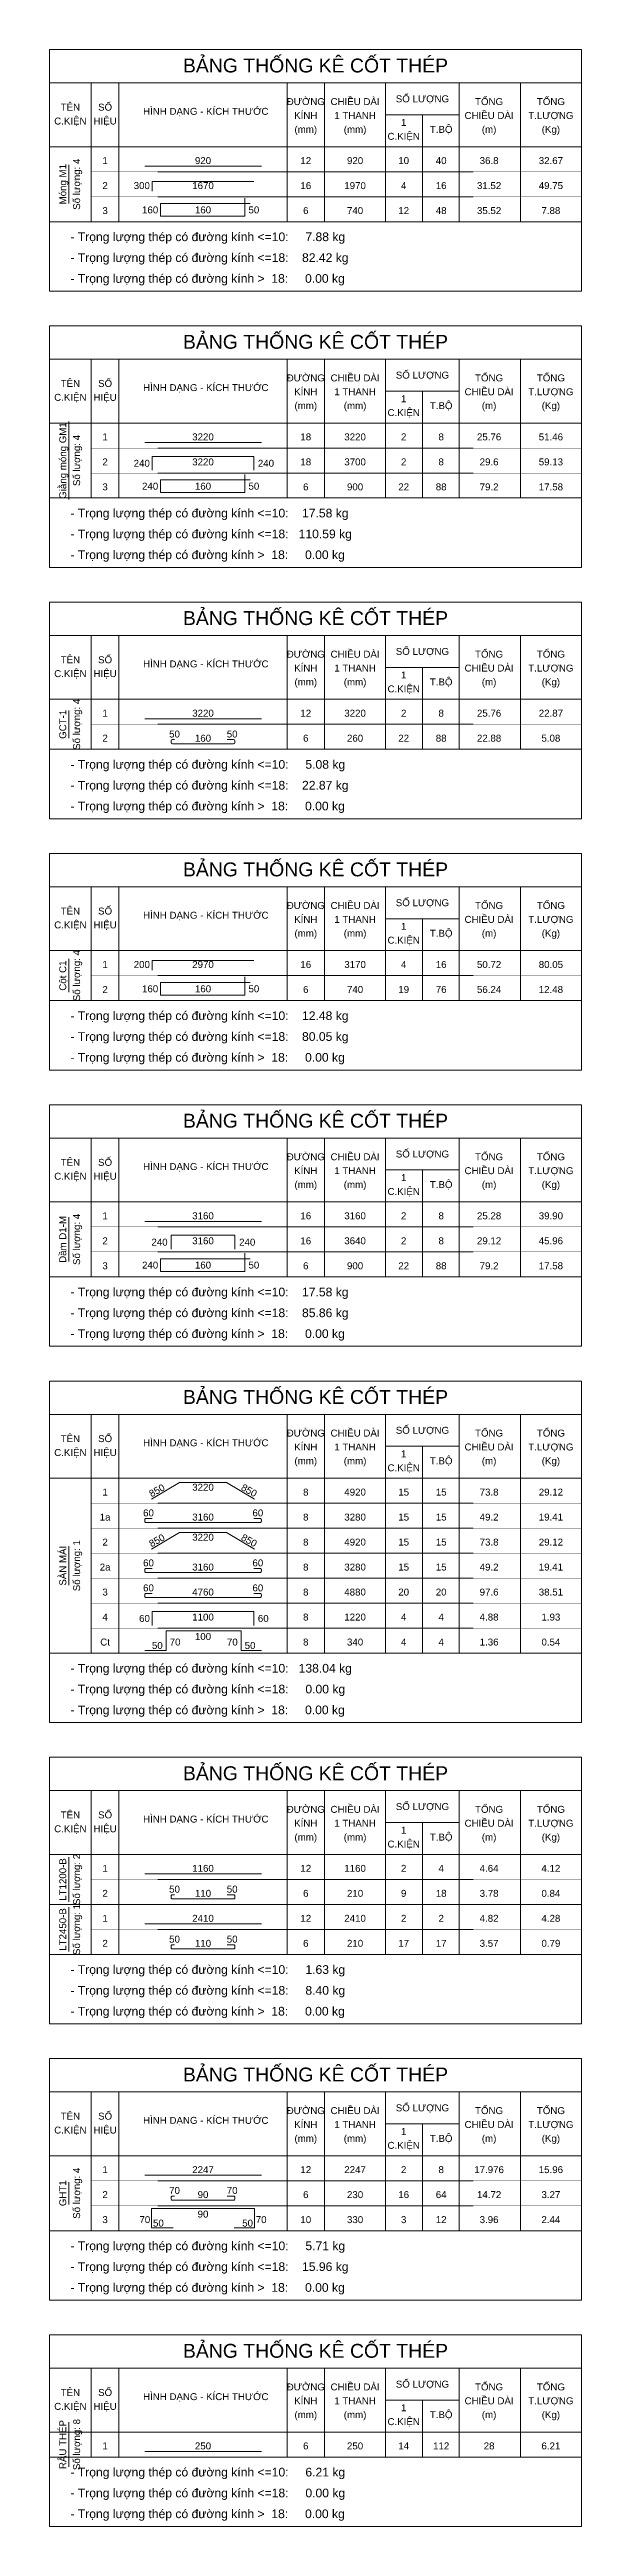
# Model space of a CAD drawing. Header units: inches. Extents: x 0 to 9575, y -311650 to -267050.
import ezdxf
from ezdxf.enums import TextEntityAlignment as Align

# ---------------------------------------------------------------- set-up
doc = ezdxf.new("R2010")
doc.units = ezdxf.units.IN
doc.header["$MEASUREMENT"] = 0
doc.linetypes.add('HIDDENX2', pattern=[0.75, 0.5, -0.25])
for name, color, linetype, lineweight in [('Bao', 2, 'Continuous', 0), ('NetMo', 9, 'HIDDENX2', 0), ('Steel', 4, 'Continuous', 0), ('Text', 2, 'Continuous', 0), ('TextThep', 7, 'Continuous', 0)]:
    doc.layers.add(name, color=color, linetype=linetype, lineweight=lineweight)
doc.styles.add('Hoa', font='micross.ttf')
doc.styles.add('Thuong', font='micross.ttf')

msp = doc.modelspace()

# ---------------------------------------------------------------- linework, layer by layer
at = {"layer": 'Bao'}
for p, q in [((0, -267050), (9575, -267050)), ((0, -267050), (0, -271400)), ((9575, -267050), (9575, -271400)), ((0, -267650), (9575, -267650)), ((750, -267650), (750, -270150)), ((1250, -267650), (1250, -270150)), ((4275, -267650), (4275, -270150)), ((4950, -267650), (4950, -270150)), ((6050, -267650), (6050, -270150)), ((7375, -267650), (7375, -270150)), ((8475, -267650), (8475, -270150)), ((6050, -268225), (7375, -268225)), ((6712.5, -268225), (6712.5, -270150)), ((0, -268800), (9575, -268800)), ((0, -272025), (9575, -272025)), ((0, -272025), (0, -276375)), ((9575, -272025), (9575, -276375)), ((0, -272625), (9575, -272625)), ((750, -272625), (750, -275125)), ((1250, -272625), (1250, -275125)), ((4275, -272625), (4275, -275125)), ((4950, -272625), (4950, -275125)), ((6050, -272625), (6050, -275125)), ((7375, -272625), (7375, -275125)), ((8475, -272625), (8475, -275125)), ((6050, -273200), (7375, -273200)), ((6712.5, -273200), (6712.5, -275125)), ((0, -273775), (9575, -273775)), ((0, -277000), (9575, -277000)), ((0, -277000), (0, -280900)), ((9575, -277000), (9575, -280900)), ((0, -277600), (9575, -277600)), ((750, -277600), (750, -279650)), ((1250, -277600), (1250, -279650)), ((4275, -277600), (4275, -279650)), ((4950, -277600), (4950, -279650)), ((6050, -277600), (6050, -279650)), ((7375, -277600), (7375, -279650)), ((8475, -277600), (8475, -279650)), ((6050, -278175), (7375, -278175)), ((6712.5, -278175), (6712.5, -279650)), ((0, -278750), (9575, -278750)), ((0, -281525), (9575, -281525)), ((0, -281525), (0, -285425)), ((9575, -281525), (9575, -285425)), ((0, -282125), (9575, -282125)), ((750, -282125), (750, -284175)), ((1250, -282125), (1250, -284175)), ((4275, -282125), (4275, -284175)), ((4950, -282125), (4950, -284175)), ((6050, -282125), (6050, -284175)), ((7375, -282125), (7375, -284175)), ((8475, -282125), (8475, -284175)), ((6050, -282700), (7375, -282700)), ((6712.5, -282700), (6712.5, -284175)), ((0, -283275), (9575, -283275)), ((0, -286050), (9575, -286050)), ((0, -286050), (0, -290400)), ((9575, -286050), (9575, -290400)), ((0, -286650), (9575, -286650)), ((750, -286650), (750, -289150)), ((1250, -286650), (1250, -289150)), ((4275, -286650), (4275, -289150)), ((4950, -286650), (4950, -289150)), ((6050, -286650), (6050, -289150)), ((7375, -286650), (7375, -289150)), ((8475, -286650), (8475, -289150)), ((6050, -287225), (7375, -287225)), ((6712.5, -287225), (6712.5, -289150)), ((0, -287800), (9575, -287800)), ((0, -291025), (9575, -291025)), ((0, -291025), (0, -297175)), ((9575, -291025), (9575, -297175)), ((0, -291625), (9575, -291625)), ((750, -291625), (750, -295925)), ((1250, -291625), (1250, -295925)), ((4275, -291625), (4275, -295925)), ((4950, -291625), (4950, -295925)), ((6050, -291625), (6050, -295925)), ((7375, -291625), (7375, -295925)), ((8475, -291625), (8475, -295925)), ((6050, -292200), (7375, -292200)), ((6712.5, -292200), (6712.5, -295925)), ((0, -292775), (9575, -292775)), ((0, -297800), (9575, -297800)), ((0, -297800), (0, -302600)), ((9575, -297800), (9575, -302600)), ((0, -298400), (9575, -298400)), ((750, -298400), (750, -301350)), ((1250, -298400), (1250, -301350)), ((4275, -298400), (4275, -301350)), ((4950, -298400), (4950, -301350)), ((6050, -298400), (6050, -301350)), ((7375, -298400), (7375, -301350)), ((8475, -298400), (8475, -301350)), ((6050, -298975), (7375, -298975)), ((6712.5, -298975), (6712.5, -301350)), ((0, -299550), (9575, -299550)), ((0, -303225), (9575, -303225)), ((0, -303225), (0, -307575)), ((9575, -303225), (9575, -307575)), ((0, -303825), (9575, -303825)), ((750, -303825), (750, -306325)), ((1250, -303825), (1250, -306325)), ((4275, -303825), (4275, -306325)), ((4950, -303825), (4950, -306325)), ((6050, -303825), (6050, -306325)), ((7375, -303825), (7375, -306325)), ((8475, -303825), (8475, -306325)), ((6050, -304400), (7375, -304400)), ((6712.5, -304400), (6712.5, -306325)), ((0, -304975), (9575, -304975)), ((0, -308200), (9575, -308200)), ((0, -308200), (0, -311650)), ((9575, -308200), (9575, -311650)), ((0, -308800), (9575, -308800)), ((750, -308800), (750, -310400)), ((1250, -308800), (1250, -310400)), ((4275, -308800), (4275, -310400)), ((4950, -308800), (4950, -310400)), ((6050, -308800), (6050, -310400)), ((7375, -308800), (7375, -310400)), ((8475, -308800), (8475, -310400)), ((6050, -309375), (7375, -309375)), ((6712.5, -309375), (6712.5, -310400)), ((0, -309950), (9575, -309950))]:
    msp.add_line(p, q, dxfattribs=at)
at = {"layer": 'NetMo'}
for p, q in [((750, -269250), (9575, -269250)), ((750, -269700), (9575, -269700)), ((750, -270150), (9575, -270150)), ((750, -274225), (9575, -274225)), ((750, -274675), (9575, -274675)), ((750, -275125), (9575, -275125)), ((750, -279200), (9575, -279200)), ((750, -279650), (9575, -279650)), ((750, -283725), (9575, -283725)), ((750, -284175), (9575, -284175)), ((750, -288250), (9575, -288250)), ((750, -288700), (9575, -288700)), ((750, -289150), (9575, -289150)), ((750, -293225), (9575, -293225)), ((750, -293675), (9575, -293675)), ((750, -294125), (9575, -294125)), ((750, -294575), (9575, -294575)), ((750, -295025), (9575, -295025)), ((750, -295475), (9575, -295475)), ((750, -295925), (9575, -295925)), ((750, -300000), (9575, -300000)), ((750, -300450), (9575, -300450)), ((750, -300900), (9575, -300900)), ((750, -301350), (9575, -301350)), ((750, -305425), (9575, -305425)), ((750, -305875), (9575, -305875)), ((750, -306325), (9575, -306325)), ((750, -310400), (9575, -310400))]:
    msp.add_line(p, q, dxfattribs=at)
at = {"layer": 'Steel'}
for points in [[(1712.5, -269150), (3812.5, -269150)], [(1850, -269600), (1850, -269425), (3675, -269425)], [(3612.5, -269825), (2000, -269825), (2000, -270050), (3512.5, -270050), (3512.5, -269725)], [(1712.5, -274125), (3812.5, -274125)], [(1850, -274625), (1850, -274375), (3675, -274375), (3675, -274625)], [(3612.5, -274800), (2000, -274800), (2000, -275025), (3512.5, -275025), (3512.5, -274700)], [(1712.5, -279100), (3812.5, -279100)], [(1850, -283625), (1850, -283450), (3675, -283450)], [(3612.5, -283850), (2000, -283850), (2000, -284075), (3512.5, -284075), (3512.5, -283750)], [(1712.5, -288150), (3812.5, -288150)], [(2187.5, -288650), (2187.5, -288400), (3337.5, -288400), (3337.5, -288650)], [(3612.5, -288825), (2000, -288825), (2000, -289050), (3512.5, -289050), (3512.5, -288725)], [(1837.5, -293150), (2337.5, -292850), (3187.5, -292850), (3687.5, -293150)], [(1837.5, -294050), (2337.5, -293750), (3187.5, -293750), (3687.5, -294050)], [(1850, -295425), (1850, -295175), (3675, -295175), (3675, -295425)], [(1712.5, -295875), (2100, -295875), (2100, -295525), (3450, -295525), (3450, -295875), (3812.5, -295875)], [(1712.5, -299900), (3812.5, -299900)], [(1712.5, -300800), (3812.5, -300800)], [(1712.5, -305325), (3812.5, -305325)], [(2225, -306275), (1837.5, -306275), (1837.5, -305925), (3687.5, -305925), (3687.5, -306275), (3325, -306275)], [(1712.5, -310300), (3812.5, -310300)]]:
    msp.add_lwpolyline(points, dxfattribs=at)
for points in [[(2250, -279475), (2212.5, -279475, 0.4142136), (2187.5, -279500), (2187.5, -279525, 0.4142136), (2212.5, -279550), (3312.5, -279550, 0.4142136), (3337.5, -279525), (3337.5, -279500, 0.4142136), (3312.5, -279475), (3200, -279475)], [(1850, -293500), (1737.5, -293500, 0.4142136), (1712.5, -293525), (1712.5, -293550, 0.4142136), (1737.5, -293575), (3787.5, -293575, 0.4142136), (3812.5, -293550), (3812.5, -293525, 0.4142136), (3787.5, -293500), (3675, -293500)], [(1850, -294400), (1737.5, -294400, 0.4142136), (1712.5, -294425), (1712.5, -294450, 0.4142136), (1737.5, -294475), (3787.5, -294475, 0.4142136), (3812.5, -294450), (3812.5, -294425, 0.4142136), (3787.5, -294400), (3675, -294400)], [(1850, -294850), (1737.5, -294850, 0.4142136), (1712.5, -294875), (1712.5, -294900, 0.4142136), (1737.5, -294925), (3787.5, -294925, 0.4142136), (3812.5, -294900), (3812.5, -294875, 0.4142136), (3787.5, -294850), (3675, -294850)], [(2250, -300275), (2212.5, -300275, 0.4142136), (2187.5, -300300), (2187.5, -300325, 0.4142136), (2212.5, -300350), (3312.5, -300350, 0.4142136), (3337.5, -300325), (3337.5, -300300, 0.4142136), (3312.5, -300275), (3200, -300275)], [(2250, -301175), (2212.5, -301175, 0.4142136), (2187.5, -301200), (2187.5, -301225, 0.4142136), (2212.5, -301250), (3312.5, -301250, 0.4142136), (3337.5, -301225), (3337.5, -301200, 0.4142136), (3312.5, -301175), (3200, -301175)], [(2250, -305700), (2212.5, -305700, 0.4142136), (2187.5, -305725), (2187.5, -305750, 0.4142136), (2212.5, -305775), (3312.5, -305775, 0.4142136), (3337.5, -305750), (3337.5, -305725, 0.4142136), (3312.5, -305700), (3200, -305700)]]:
    msp.add_lwpolyline(points, format="xyb", dxfattribs=at)
at = {"layer": 'Text'}
for p, q in [((350, -269825), (350, -269125)), ((0, -270150), (9575, -270150)), ((0, -270150), (9575, -270150)), ((0, -271400), (9575, -271400)), ((350, -275150), (350, -273750)), ((0, -275125), (9575, -275125)), ((0, -275125), (9575, -275125)), ((0, -276375), (9575, -276375)), ((350, -279450), (350, -278950)), ((0, -279650), (9575, -279650)), ((0, -279650), (9575, -279650)), ((0, -280900), (9575, -280900)), ((350, -284025), (350, -283425)), ((0, -284175), (9575, -284175)), ((0, -284175), (9575, -284175)), ((0, -285425), (9575, -285425)), ((350, -288875), (350, -288075)), ((0, -289150), (9575, -289150)), ((0, -289150), (9575, -289150)), ((0, -290400), (9575, -290400)), ((350, -294700), (350, -294000)), ((0, -295925), (9575, -295925)), ((0, -295925), (9575, -295925)), ((0, -297175), (9575, -297175)), ((350, -300400), (350, -299600)), ((0, -300450), (9575, -300450)), ((350, -301300), (350, -300500)), ((0, -301350), (9575, -301350)), ((0, -301350), (9575, -301350)), ((0, -302600), (9575, -302600)), ((350, -305850), (350, -305450)), ((0, -306325), (9575, -306325)), ((0, -306325), (9575, -306325)), ((0, -307575), (9575, -307575)), ((350, -310575), (350, -309775)), ((0, -310400), (9575, -310400)), ((0, -310400), (9575, -310400)), ((0, -311650), (9575, -311650))]:
    msp.add_line(p, q, dxfattribs=at)

# ---------------------------------------------------------------- texts
at = {"layer": 'Text', "color": 4, "style": 'Hoa'}
for p in [(4787.5, -267462.5), (4787.5, -272437.5), (4787.5, -277412.5), (4787.5, -281937.5), (4787.5, -286462.5), (4787.5, -291437.5), (4787.5, -298212.5), (4787.5, -303637.5), (4787.5, -308612.5)]:
    msp.add_text('BẢNG THỐNG KÊ CỐT THÉP', height=250, dxfattribs=at).set_placement(p, align=Align.CENTER)
at = {"layer": 'Text'}
for s, style, p in [('TÊN', 'Hoa', (375, -268150)), ('SỐ', 'Hoa', (1000, -268150)), ('ĐƯỜNG', 'Hoa', (4612.5, -268050)), ('CHIỀU DÀI', 'Hoa', (5500, -268050)), ('SỐ LƯỢNG', 'Hoa', (6712.5, -268000)), ('TỔNG', 'Hoa', (7912.5, -268050)), ('TỔNG', 'Hoa', (9025, -268050)), ('C.KIỆN', 'Hoa', (375, -268400)), ('HIỆU', 'Hoa', (1000, -268400)), ('HÌNH DẠNG - KÍCH THƯỚC', 'Hoa', (2812.5, -268225)), ('KÍNH', 'Hoa', (4612.5, -268300)), ('(mm)', 'Thuong', (4612.5, -268550)), ('1 THANH', 'Hoa', (5500, -268300)), ('(mm)', 'Thuong', (5500, -268550)), ('1', 'Hoa', (6375, -268425)), ('T.BỘ', 'Hoa', (7050, -268550)), ('CHIỀU DÀI', 'Hoa', (7912.5, -268300)), ('(m)', 'Thuong', (7912.5, -268550)), ('T.LƯỢNG', 'Hoa', (9025, -268300)), ('(Kg)', 'Thuong', (9025, -268550)), ('C.KIỆN', 'Hoa', (6375, -268675)), ('ĐƯỜNG', 'Hoa', (4612.5, -273025)), ('CHIỀU DÀI', 'Hoa', (5500, -273025)), ('SỐ LƯỢNG', 'Hoa', (6712.5, -272975)), ('TỔNG', 'Hoa', (7912.5, -273025)), ('TỔNG', 'Hoa', (9025, -273025)), ('C.KIỆN', 'Hoa', (375, -273375)), ('TÊN', 'Hoa', (375, -273125)), ('HIỆU', 'Hoa', (1000, -273375)), ('SỐ', 'Hoa', (1000, -273125)), ('HÌNH DẠNG - KÍCH THƯỚC', 'Hoa', (2812.5, -273200)), ('KÍNH', 'Hoa', (4612.5, -273275)), ('(mm)', 'Thuong', (4612.5, -273525)), ('1 THANH', 'Hoa', (5500, -273275)), ('(mm)', 'Thuong', (5500, -273525)), ('1', 'Hoa', (6375, -273400)), ('T.BỘ', 'Hoa', (7050, -273525)), ('CHIỀU DÀI', 'Hoa', (7912.5, -273275)), ('(m)', 'Thuong', (7912.5, -273525)), ('T.LƯỢNG', 'Hoa', (9025, -273275)), ('(Kg)', 'Thuong', (9025, -273525)), ('C.KIỆN', 'Hoa', (6375, -273650)), ('ĐƯỜNG', 'Hoa', (4612.5, -278000)), ('CHIỀU DÀI', 'Hoa', (5500, -278000)), ('SỐ LƯỢNG', 'Hoa', (6712.5, -277950)), ('TỔNG', 'Hoa', (7912.5, -278000)), ('TỔNG', 'Hoa', (9025, -278000)), ('C.KIỆN', 'Hoa', (375, -278350)), ('TÊN', 'Hoa', (375, -278100)), ('HIỆU', 'Hoa', (1000, -278350)), ('SỐ', 'Hoa', (1000, -278100)), ('HÌNH DẠNG - KÍCH THƯỚC', 'Hoa', (2812.5, -278175)), ('KÍNH', 'Hoa', (4612.5, -278250)), ('1 THANH', 'Hoa', (5500, -278250)), ('1', 'Hoa', (6375, -278375)), ('CHIỀU DÀI', 'Hoa', (7912.5, -278250)), ('T.LƯỢNG', 'Hoa', (9025, -278250)), ('(mm)', 'Thuong', (4612.5, -278500)), ('(mm)', 'Thuong', (5500, -278500)), ('C.KIỆN', 'Hoa', (6375, -278625)), ('T.BỘ', 'Hoa', (7050, -278500)), ('(m)', 'Thuong', (7912.5, -278500)), ('(Kg)', 'Thuong', (9025, -278500)), ('SỐ LƯỢNG', 'Hoa', (6712.5, -282475)), ('C.KIỆN', 'Hoa', (375, -282875)), ('TÊN', 'Hoa', (375, -282625)), ('HIỆU', 'Hoa', (1000, -282875)), ('SỐ', 'Hoa', (1000, -282625)), ('HÌNH DẠNG - KÍCH THƯỚC', 'Hoa', (2812.5, -282700)), ('ĐƯỜNG', 'Hoa', (4612.5, -282525)), ('KÍNH', 'Hoa', (4612.5, -282775)), ('CHIỀU DÀI', 'Hoa', (5500, -282525)), ('1 THANH', 'Hoa', (5500, -282775)), ('CHIỀU DÀI', 'Hoa', (7912.5, -282775)), ('TỔNG', 'Hoa', (7912.5, -282525)), ('T.LƯỢNG', 'Hoa', (9025, -282775)), ('TỔNG', 'Hoa', (9025, -282525)), ('(mm)', 'Thuong', (4612.5, -283025)), ('(mm)', 'Thuong', (5500, -283025)), ('C.KIỆN', 'Hoa', (6375, -283150)), ('1', 'Hoa', (6375, -282900)), ('T.BỘ', 'Hoa', (7050, -283025)), ('(m)', 'Thuong', (7912.5, -283025)), ('(Kg)', 'Thuong', (9025, -283025)), ('TÊN', 'Hoa', (375, -287150)), ('SỐ', 'Hoa', (1000, -287150)), ('HÌNH DẠNG - KÍCH THƯỚC', 'Hoa', (2812.5, -287225)), ('ĐƯỜNG', 'Hoa', (4612.5, -287050)), ('KÍNH', 'Hoa', (4612.5, -287300)), ('CHIỀU DÀI', 'Hoa', (5500, -287050)), ('1 THANH', 'Hoa', (5500, -287300)), ('SỐ LƯỢNG', 'Hoa', (6712.5, -287000)), ('CHIỀU DÀI', 'Hoa', (7912.5, -287300)), ('TỔNG', 'Hoa', (7912.5, -287050)), ('T.LƯỢNG', 'Hoa', (9025, -287300)), ('TỔNG', 'Hoa', (9025, -287050)), ('C.KIỆN', 'Hoa', (375, -287400)), ('HIỆU', 'Hoa', (1000, -287400)), ('(mm)', 'Thuong', (4612.5, -287550)), ('(mm)', 'Thuong', (5500, -287550)), ('C.KIỆN', 'Hoa', (6375, -287675)), ('1', 'Hoa', (6375, -287425)), ('T.BỘ', 'Hoa', (7050, -287550)), ('(m)', 'Thuong', (7912.5, -287550)), ('(Kg)', 'Thuong', (9025, -287550)), ('TÊN', 'Hoa', (375, -292125)), ('SỐ', 'Hoa', (1000, -292125)), ('HÌNH DẠNG - KÍCH THƯỚC', 'Hoa', (2812.5, -292200)), ('ĐƯỜNG', 'Hoa', (4612.5, -292025)), ('KÍNH', 'Hoa', (4612.5, -292275)), ('CHIỀU DÀI', 'Hoa', (5500, -292025)), ('SỐ LƯỢNG', 'Hoa', (6712.5, -291975)), ('CHIỀU DÀI', 'Hoa', (7912.5, -292275)), ('TỔNG', 'Hoa', (7912.5, -292025)), ('TỔNG', 'Hoa', (9025, -292025)), ('C.KIỆN', 'Hoa', (375, -292375)), ('HIỆU', 'Hoa', (1000, -292375)), ('(mm)', 'Thuong', (4612.5, -292525)), ('1 THANH', 'Hoa', (5500, -292275)), ('(mm)', 'Thuong', (5500, -292525)), ('C.KIỆN', 'Hoa', (6375, -292650)), ('1', 'Hoa', (6375, -292400)), ('T.BỘ', 'Hoa', (7050, -292525)), ('(m)', 'Thuong', (7912.5, -292525)), ('T.LƯỢNG', 'Hoa', (9025, -292275)), ('(Kg)', 'Thuong', (9025, -292525)), ('TÊN', 'Hoa', (375, -298900)), ('SỐ', 'Hoa', (1000, -298900)), ('HÌNH DẠNG - KÍCH THƯỚC', 'Hoa', (2812.5, -298975)), ('ĐƯỜNG', 'Hoa', (4612.5, -298800)), ('CHIỀU DÀI', 'Hoa', (5500, -298800)), ('SỐ LƯỢNG', 'Hoa', (6712.5, -298750)), ('TỔNG', 'Hoa', (7912.5, -298800)), ('TỔNG', 'Hoa', (9025, -298800)), ('C.KIỆN', 'Hoa', (375, -299150)), ('HIỆU', 'Hoa', (1000, -299150)), ('KÍNH', 'Hoa', (4612.5, -299050)), ('(mm)', 'Thuong', (4612.5, -299300)), ('1 THANH', 'Hoa', (5500, -299050)), ('(mm)', 'Thuong', (5500, -299300)), ('1', 'Hoa', (6375, -299175)), ('T.BỘ', 'Hoa', (7050, -299300)), ('CHIỀU DÀI', 'Hoa', (7912.5, -299050)), ('(m)', 'Thuong', (7912.5, -299300)), ('T.LƯỢNG', 'Hoa', (9025, -299050)), ('(Kg)', 'Thuong', (9025, -299300)), ('C.KIỆN', 'Hoa', (6375, -299425)), ('TÊN', 'Hoa', (375, -304325)), ('SỐ', 'Hoa', (1000, -304325)), ('ĐƯỜNG', 'Hoa', (4612.5, -304225)), ('CHIỀU DÀI', 'Hoa', (5500, -304225)), ('SỐ LƯỢNG', 'Hoa', (6712.5, -304175)), ('TỔNG', 'Hoa', (7912.5, -304225)), ('TỔNG', 'Hoa', (9025, -304225)), ('C.KIỆN', 'Hoa', (375, -304575)), ('HIỆU', 'Hoa', (1000, -304575)), ('HÌNH DẠNG - KÍCH THƯỚC', 'Hoa', (2812.5, -304400)), ('KÍNH', 'Hoa', (4612.5, -304475)), ('(mm)', 'Thuong', (4612.5, -304725)), ('1 THANH', 'Hoa', (5500, -304475)), ('(mm)', 'Thuong', (5500, -304725)), ('1', 'Hoa', (6375, -304600)), ('T.BỘ', 'Hoa', (7050, -304725)), ('CHIỀU DÀI', 'Hoa', (7912.5, -304475)), ('(m)', 'Thuong', (7912.5, -304725)), ('T.LƯỢNG', 'Hoa', (9025, -304475)), ('(Kg)', 'Thuong', (9025, -304725)), ('C.KIỆN', 'Hoa', (6375, -304850)), ('ĐƯỜNG', 'Hoa', (4612.5, -309200)), ('CHIỀU DÀI', 'Hoa', (5500, -309200)), ('SỐ LƯỢNG', 'Hoa', (6712.5, -309150)), ('TỔNG', 'Hoa', (7912.5, -309200)), ('TỔNG', 'Hoa', (9025, -309200)), ('C.KIỆN', 'Hoa', (375, -309550)), ('TÊN', 'Hoa', (375, -309300)), ('HIỆU', 'Hoa', (1000, -309550)), ('SỐ', 'Hoa', (1000, -309300)), ('HÌNH DẠNG - KÍCH THƯỚC', 'Hoa', (2812.5, -309375)), ('KÍNH', 'Hoa', (4612.5, -309450)), ('1 THANH', 'Hoa', (5500, -309450)), ('1', 'Hoa', (6375, -309575)), ('CHIỀU DÀI', 'Hoa', (7912.5, -309450)), ('T.LƯỢNG', 'Hoa', (9025, -309450)), ('(mm)', 'Thuong', (4612.5, -309700)), ('(mm)', 'Thuong', (5500, -309700)), ('C.KIỆN', 'Hoa', (6375, -309825)), ('T.BỘ', 'Hoa', (7050, -309700)), ('(m)', 'Thuong', (7912.5, -309700)), ('(Kg)', 'Thuong', (9025, -309700))]:
    msp.add_text(s, height=125, dxfattribs=dict(at, style=style)).set_placement(p, align=Align.CENTER)
at = {"layer": 'Text', "style": 'Hoa'}
for s, p in [('Móng M1', (300, -269475)), ('Số lượng: 4', (550, -269475)), ('Giằng móng GM1', (300, -274450)), ('Số lượng: 4', (550, -274450)), ('Số lượng: 4', (550, -279200)), ('GCT-1', (300, -279200)), ('Cột C1', (300, -283725)), ('Số lượng: 4', (550, -283725)), ('Dầm D1-M', (300, -288475)), ('Số lượng: 4', (550, -288475)), ('Số lượng: 1', (550, -294350)), ('SÀN MÁI', (300, -294350)), ('LT1200-B', (300, -300000)), ('Số lượng: 2', (550, -300000)), ('LT2450-B', (300, -300900)), ('Số lượng: 1', (550, -300900)), ('GHT1', (300, -305650)), ('Số lượng: 4', (550, -305650)), ('RÂU THÉP', (300, -310175)), ('Số lượng: 8', (550, -310175))]:
    msp.add_text(s, height=125, rotation=90.00021, dxfattribs=at).set_placement(p, align=Align.CENTER)
for s, p in [('- Trọng lượng thép có đường kính <=10:     7.88 kg', (375, -270500)), ('- Trọng lượng thép có đường kính <=18:    82.42 kg', (375, -270875)), ('- Trọng lượng thép có đường kính >  18:     0.00 kg', (375, -271250)), ('- Trọng lượng thép có đường kính <=10:    17.58 kg', (375, -275475)), ('- Trọng lượng thép có đường kính <=18:   110.59 kg', (375, -275850)), ('- Trọng lượng thép có đường kính >  18:     0.00 kg', (375, -276225)), ('- Trọng lượng thép có đường kính <=10:     5.08 kg', (375, -280000)), ('- Trọng lượng thép có đường kính <=18:    22.87 kg', (375, -280375)), ('- Trọng lượng thép có đường kính >  18:     0.00 kg', (375, -280750)), ('- Trọng lượng thép có đường kính <=10:    12.48 kg', (375, -284525)), ('- Trọng lượng thép có đường kính <=18:    80.05 kg', (375, -284900)), ('- Trọng lượng thép có đường kính >  18:     0.00 kg', (375, -285275)), ('- Trọng lượng thép có đường kính <=10:    17.58 kg', (375, -289500)), ('- Trọng lượng thép có đường kính <=18:    85.86 kg', (375, -289875)), ('- Trọng lượng thép có đường kính >  18:     0.00 kg', (375, -290250)), ('- Trọng lượng thép có đường kính <=10:   138.04 kg', (375, -296275)), ('- Trọng lượng thép có đường kính <=18:     0.00 kg', (375, -296650)), ('- Trọng lượng thép có đường kính >  18:     0.00 kg', (375, -297025)), ('- Trọng lượng thép có đường kính <=10:     1.63 kg', (375, -301700)), ('- Trọng lượng thép có đường kính <=18:     8.40 kg', (375, -302075)), ('- Trọng lượng thép có đường kính >  18:     0.00 kg', (375, -302450)), ('- Trọng lượng thép có đường kính <=10:     5.71 kg', (375, -306675)), ('- Trọng lượng thép có đường kính <=18:    15.96 kg', (375, -307050)), ('- Trọng lượng thép có đường kính >  18:     0.00 kg', (375, -307425)), ('- Trọng lượng thép có đường kính <=10:     6.21 kg', (375, -310750)), ('- Trọng lượng thép có đường kính <=18:     0.00 kg', (375, -311125)), ('- Trọng lượng thép có đường kính >  18:     0.00 kg', (375, -311500))]:
    msp.add_text(s, height=156.25, dxfattribs=at).set_placement(p)
at = {"layer": 'TextThep', "style": 'Hoa'}
for s, p in [('1', (1000, -269150)), ('920', (2762.5, -269150)), ('12', (4612.5, -269150)), ('920', (5500, -269150)), ('10', (6375, -269150)), ('40', (7050, -269150)), ('36.8', (7912.5, -269150)), ('32.67', (9025, -269150)), ('2', (1000, -269600)), ('1670', (2762.5, -269600)), ('16', (4612.5, -269600)), ('3', (1000, -270050)), ('160', (2762.5, -270037.5)), ('6', (4612.5, -270050)), ('1', (1000, -274125)), ('3220', (2762.5, -274125)), ('18', (4612.5, -274125)), ('3220', (5500, -274125)), ('2', (6375, -274125)), ('8', (7050, -274125)), ('25.76', (7912.5, -274125)), ('51.46', (9025, -274125)), ('2', (1000, -274575)), ('3220', (2762.5, -274575)), ('18', (4612.5, -274575)), ('3', (1000, -275025)), ('160', (2762.5, -275012.5)), ('6', (4612.5, -275025)), ('1', (1000, -279100)), ('3220', (2762.5, -279100)), ('12', (4612.5, -279100)), ('3220', (5500, -279100)), ('2', (6375, -279100)), ('8', (7050, -279100)), ('25.76', (7912.5, -279100)), ('22.87', (9025, -279100)), ('2', (1000, -279550)), ('50', (2250, -279475)), ('160', (2762.5, -279550)), ('50', (3287.5, -279475)), ('6', (4612.5, -279550)), ('1', (1000, -283625)), ('2970', (2762.5, -283625)), ('16', (4612.5, -283625)), ('2', (1000, -284075)), ('160', (2762.5, -284062.5)), ('6', (4612.5, -284075)), ('1', (1000, -288150)), ('3160', (2762.5, -288150)), ('16', (4612.5, -288150)), ('3160', (5500, -288150)), ('2', (6375, -288150)), ('8', (7050, -288150)), ('25.28', (7912.5, -288150)), ('39.90', (9025, -288150)), ('2', (1000, -288600)), ('3160', (2762.5, -288600)), ('16', (4612.5, -288600)), ('3', (1000, -289050)), ('160', (2762.5, -289037.5)), ('6', (4612.5, -289050)), ('1', (1000, -293125)), ('8', (4612.5, -293125)), ('1a', (1000, -293575)), ('60', (1781.2, -293500)), ('3160', (2762.5, -293575)), ('60', (3750, -293500)), ('8', (4612.5, -293575)), ('2', (1000, -294025)), ('8', (4612.5, -294025)), ('2a', (1000, -294475)), ('60', (1781.2, -294400)), ('3160', (2762.5, -294475)), ('60', (3750, -294400)), ('8', (4612.5, -294475)), ('3', (1000, -294925)), ('60', (1781.2, -294850)), ('4760', (2762.5, -294925)), ('60', (3750, -294850)), ('8', (4612.5, -294925)), ('4', (1000, -295375)), ('1100', (2762.5, -295375)), ('8', (4612.5, -295375)), ('Ct', (1000, -295825)), ('8', (4612.5, -295825)), ('1', (1000, -299900)), ('50', (2250, -300275)), ('1160', (2762.5, -299900)), ('50', (3287.5, -300275)), ('12', (4612.5, -299900)), ('1160', (5500, -299900)), ('2', (6375, -299900)), ('4', (7050, -299900)), ('4.64', (7912.5, -299900)), ('4.12', (9025, -299900)), ('2', (1000, -300350)), ('110', (2762.5, -300350)), ('6', (4612.5, -300350)), ('1', (1000, -300800)), ('50', (2250, -301175)), ('2410', (2762.5, -300800)), ('50', (3287.5, -301175)), ('12', (4612.5, -300800)), ('2410', (5500, -300800)), ('2', (6375, -300800)), ('2', (7050, -300800)), ('4.82', (7912.5, -300800)), ('4.28', (9025, -300800)), ('2', (1000, -301250)), ('110', (2762.5, -301250)), ('6', (4612.5, -301250)), ('1', (1000, -305325)), ('2247', (2762.5, -305325)), ('12', (4612.5, -305325)), ('2247', (5500, -305325)), ('2', (6375, -305325)), ('8', (7050, -305325)), ('17.976', (7912.5, -305325)), ('15.96', (9025, -305325)), ('2', (1000, -305775)), ('70', (2250, -305700)), ('90', (2762.5, -305775)), ('70', (3287.5, -305700)), ('6', (4612.5, -305775)), ('3', (1000, -306225)), ('10', (4612.5, -306225)), ('1', (1000, -310300)), ('250', (2762.5, -310300)), ('6', (4612.5, -310300)), ('250', (5500, -310300)), ('14', (6375, -310300)), ('112', (7050, -310300)), ('28', (7912.5, -310300)), ('6.21', (9025, -310300))]:
    msp.add_text(s, height=125, dxfattribs=at).set_placement(p, align=Align.BOTTOM_CENTER)
for s, p in [('300', (1806.2, -269600)), ('160', (1956.2, -270037.5)), ('240', (1806.2, -274600)), ('240', (1956.2, -275012.5)), ('200', (1806.2, -283625)), ('160', (1956.2, -284062.5)), ('240', (2125, -288625)), ('240', (1956.2, -289037.5)), ('60', (1806.2, -295400))]:
    msp.add_text(s, height=125, dxfattribs=at).set_placement(p, align=Align.BOTTOM_RIGHT)
at = {"layer": 'TextThep', "color": 7, "style": 'Hoa'}
for s, p in [('1970', (5500, -269600)), ('4', (6375, -269600)), ('16', (7050, -269600)), ('31.52', (7912.5, -269600)), ('49.75', (9025, -269600)), ('740', (5500, -270050)), ('12', (6375, -270050)), ('48', (7050, -270050)), ('35.52', (7912.5, -270050)), ('7.88', (9025, -270050)), ('3700', (5500, -274575)), ('2', (6375, -274575)), ('8', (7050, -274575)), ('29.6', (7912.5, -274575)), ('59.13', (9025, -274575)), ('900', (5500, -275025)), ('22', (6375, -275025)), ('88', (7050, -275025)), ('79.2', (7912.5, -275025)), ('17.58', (9025, -275025)), ('260', (5500, -279550)), ('22', (6375, -279550)), ('88', (7050, -279550)), ('22.88', (7912.5, -279550)), ('5.08', (9025, -279550)), ('3170', (5500, -283625)), ('4', (6375, -283625)), ('16', (7050, -283625)), ('50.72', (7912.5, -283625)), ('80.05', (9025, -283625)), ('740', (5500, -284075)), ('19', (6375, -284075)), ('76', (7050, -284075)), ('56.24', (7912.5, -284075)), ('12.48', (9025, -284075)), ('3640', (5500, -288600)), ('2', (6375, -288600)), ('8', (7050, -288600)), ('29.12', (7912.5, -288600)), ('45.96', (9025, -288600)), ('900', (5500, -289050)), ('22', (6375, -289050)), ('88', (7050, -289050)), ('79.2', (7912.5, -289050)), ('17.58', (9025, -289050)), ('4920', (5500, -293125)), ('15', (6375, -293125)), ('15', (7050, -293125)), ('73.8', (7912.5, -293125)), ('29.12', (9025, -293125)), ('3280', (5500, -293575)), ('15', (6375, -293575)), ('15', (7050, -293575)), ('49.2', (7912.5, -293575)), ('19.41', (9025, -293575)), ('4920', (5500, -294025)), ('15', (6375, -294025)), ('15', (7050, -294025)), ('73.8', (7912.5, -294025)), ('29.12', (9025, -294025)), ('3280', (5500, -294475)), ('15', (6375, -294475)), ('15', (7050, -294475)), ('49.2', (7912.5, -294475)), ('19.41', (9025, -294475)), ('4880', (5500, -294925)), ('20', (6375, -294925)), ('20', (7050, -294925)), ('97.6', (7912.5, -294925)), ('38.51', (9025, -294925)), ('1220', (5500, -295375)), ('4', (6375, -295375)), ('4', (7050, -295375)), ('4.88', (7912.5, -295375)), ('1.93', (9025, -295375)), ('340', (5500, -295825)), ('4', (6375, -295825)), ('4', (7050, -295825)), ('1.36', (7912.5, -295825)), ('0.54', (9025, -295825)), ('210', (5500, -300350)), ('9', (6375, -300350)), ('18', (7050, -300350)), ('3.78', (7912.5, -300350)), ('0.84', (9025, -300350)), ('210', (5500, -301250)), ('17', (6375, -301250)), ('17', (7050, -301250)), ('3.57', (7912.5, -301250)), ('0.79', (9025, -301250)), ('230', (5500, -305775)), ('16', (6375, -305775)), ('64', (7050, -305775)), ('14.72', (7912.5, -305775)), ('3.27', (9025, -305775)), ('330', (5500, -306225)), ('3', (6375, -306225)), ('12', (7050, -306225)), ('3.96', (7912.5, -306225)), ('2.44', (9025, -306225))]:
    msp.add_text(s, height=125, dxfattribs=at).set_placement(p, align=Align.BOTTOM_CENTER)
at = {"layer": 'TextThep', "style": 'Hoa'}
for s, p in [('50', (3581.2, -270037.5)), ('240', (3750, -274600)), ('50', (3581.2, -275012.5)), ('50', (3581.2, -284062.5)), ('240', (3412.5, -288625)), ('50', (3581.2, -289037.5)), ('60', (3750, -295400))]:
    msp.add_text(s, height=125, dxfattribs=at).set_placement(p, align=Align.BOTTOM_LEFT)
for rotation, p in [(29.03226, (1962.5, -293050)), (330.96774, (3562.5, -293050)), (29.03226, (1962.5, -293950)), (330.96774, (3562.5, -293950))]:
    msp.add_text('850', height=125, rotation=rotation, dxfattribs=at).set_placement(p, align=Align.CENTER)
for s, p in [('3220', (2762.5, -293000)), ('3220', (2762.5, -293900)), ('100', (2762.5, -295687.5)), ('90', (2762.5, -306087.5))]:
    msp.add_text(s, height=125, dxfattribs=at).set_placement(p, align=Align.CENTER)
for s, p in [('70', (2162.5, -295787.5)), ('50', (3512.5, -295850)), ('50', (1862.5, -306250)), ('70', (3712.5, -306187.5))]:
    msp.add_text(s, height=125, dxfattribs=at).set_placement(p)
for s, p in [('70', (3387.5, -295787.5)), ('50', (2037.5, -295850)), ('70', (1812.5, -306187.5)), ('50', (3662.5, -306250))]:
    msp.add_text(s, height=125, dxfattribs=at).set_placement(p, align=Align.RIGHT)

doc.saveas('drawing.dxf')
